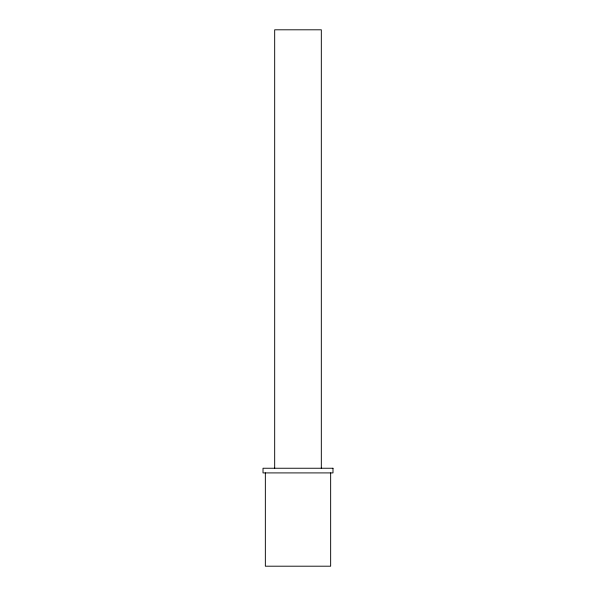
<?xml version="1.0" encoding="UTF-8"?>
<svg xmlns="http://www.w3.org/2000/svg" width="596" height="596" viewBox="0 0 596 596"><rect width="100%" height="100%" fill="white"/><g stroke="black" fill="none" stroke-linecap="round" stroke-linejoin="round"><path stroke-width="0.89" d="M330.653 472.911L330.653 566.2L265.347 566.2L265.347 472.911M321.319 468.247L321.319 29.8L274.681 29.8L274.681 468.247M332.985 468.247L263.015 468.247L263.015 472.911L332.985 472.911L332.985 468.247"/></g></svg>
